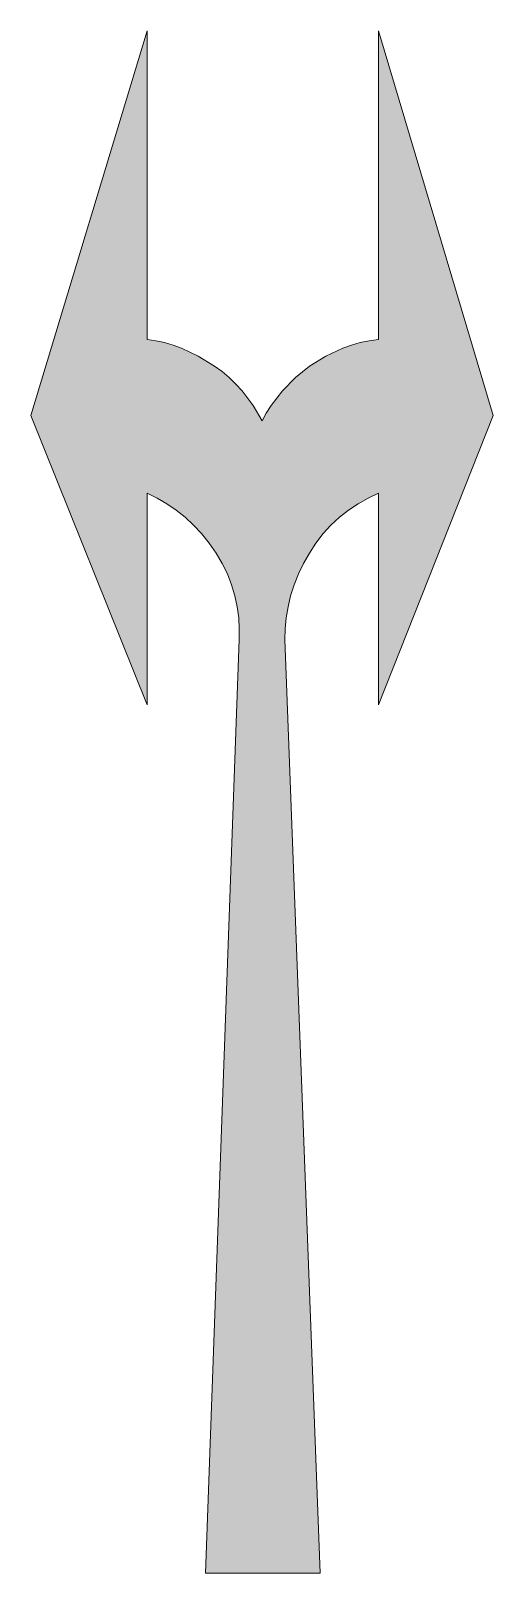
# Model space of a CAD drawing. Header units: metres. Extents: x 160 to 238, y 12 to 274.
import ezdxf

# ---------------------------------------------------------------- set-up
doc = ezdxf.new("R2010")
doc.units = ezdxf.units.M
doc.layers.add('FILL_WHITE_FFFFFF', color=7, linetype='Continuous', true_color=0xffffff)

msp = doc.modelspace()

# ---------------------------------------------------------------- hatches: boundary and pattern name
at = {"layer": 'FILL_WHITE_FFFFFF', "true_color": 0xffffff}
h = msp.add_hatch(color=7, dxfattribs=at)
h.dxf.hatch_style = 1
h.paths.add_polyline_path([(217.08, 194.31), (215.38, 193.35), (213.75, 192.27), (212.21, 191.06), (210.77, 189.73), (209.44, 188.27), (208.23, 186.68), (207.15, 184.95), (206.11, 183.22), (205.23, 181.43), (204.5, 179.59), (203.92, 177.71), (203.49, 175.82), (203.18, 173.94), (203.01, 172.08), (202.95, 170.25), (208.95, 11.55), (189.45, 11.55), (195.15, 170.25), (195.19, 172.08), (195.09, 173.94), (194.84, 175.82), (194.44, 177.71), (193.88, 179.59), (193.17, 181.43), (192.29, 183.22), (191.25, 184.95), (190.07, 186.68), (188.79, 188.27), (187.42, 189.73), (185.96, 191.06), (184.44, 192.27), (182.85, 193.35), (181.22, 194.31), (179.55, 195.15), (179.55, 159.15), (159.75, 208.35), (179.55, 273.75), (179.55, 221.25), (181.01, 221.07), (182.47, 220.76), (183.92, 220.33), (185.36, 219.79), (188.2, 218.42), (190.95, 216.75), (192.26, 215.81), (193.48, 214.79), (194.62, 213.7), (195.68, 212.55), (197.53, 210.08), (199.05, 207.45), (199.78, 208.78), (200.61, 210.08), (202.54, 212.55), (204.75, 214.79), (207.15, 216.75), (209.91, 218.42), (212.78, 219.79), (214.25, 220.33), (215.76, 220.76), (217.29, 221.07), (218.85, 221.25), (218.85, 273.75), (238.35, 208.35), (218.85, 159.15), (218.85, 195.15), (217.08, 194.31)])

# ---------------------------------------------------------------- linework, layer by layer
at = {"layer": 'FILL_WHITE_FFFFFF', "lineweight": 0, "true_color": 0xffffff}
msp.add_lwpolyline([(217.08, 194.31), (215.38, 193.35), (213.75, 192.27), (212.21, 191.06), (210.77, 189.73), (209.44, 188.27), (208.23, 186.68), (207.15, 184.95), (206.11, 183.22), (205.23, 181.43), (204.5, 179.59), (203.92, 177.71), (203.49, 175.82), (203.18, 173.94), (203.01, 172.08), (202.95, 170.25), (208.95, 11.55), (189.45, 11.55), (195.15, 170.25), (195.19, 172.08), (195.09, 173.94), (194.84, 175.82), (194.44, 177.71), (193.88, 179.59), (193.17, 181.43), (192.29, 183.22), (191.25, 184.95), (190.07, 186.68), (188.79, 188.27), (187.42, 189.73), (185.96, 191.06), (184.44, 192.27), (182.85, 193.35), (181.22, 194.31), (179.55, 195.15), (179.55, 159.15), (159.75, 208.35), (179.55, 273.75), (179.55, 221.25), (181.01, 221.07), (182.47, 220.76), (183.92, 220.33), (185.36, 219.79), (188.2, 218.42), (190.95, 216.75), (192.26, 215.81), (193.48, 214.79), (194.62, 213.7), (195.68, 212.55), (197.53, 210.08), (199.05, 207.45), (199.78, 208.78), (200.61, 210.08), (202.54, 212.55), (204.75, 214.79), (207.15, 216.75), (209.91, 218.42), (212.78, 219.79), (214.25, 220.33), (215.76, 220.76), (217.29, 221.07), (218.85, 221.25), (218.85, 273.75), (238.35, 208.35), (218.85, 159.15), (218.85, 195.15)], close=True, dxfattribs=at)

doc.saveas('drawing.dxf')
